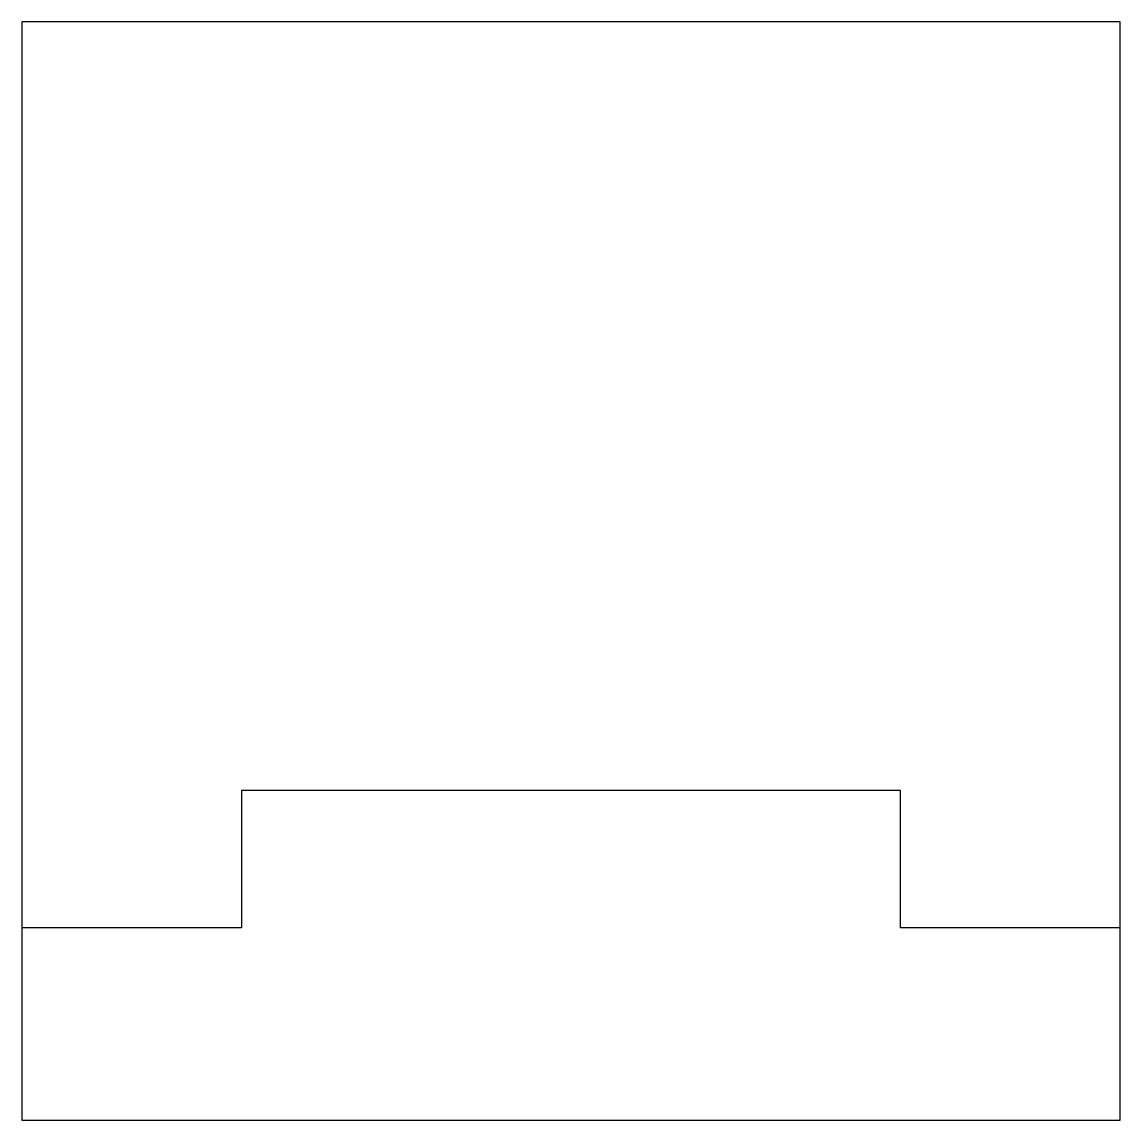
# Model space of a CAD drawing. Extents: x -20 to 20, y -20 to 20.
import ezdxf

# ---------------------------------------------------------------- set-up
doc = ezdxf.new("R2010")
doc.units = 0

msp = doc.modelspace()

# ---------------------------------------------------------------- linework, layer by layer
at = {"layer": 'COPPER (ANNEALED)'}
msp.add_lwpolyline([(-12, -8), (-12, -13), (-20, -13), (-20, -20), (20, -20), (20, -13), (12, -13), (12, -8)], close=True, dxfattribs=at)
at = {"layer": 'FR-4 (LOSSY)'}
msp.add_lwpolyline([(-20, -20), (20, -20), (20, 20), (-20, 20)], close=True, dxfattribs=at)

doc.saveas('drawing.dxf')
